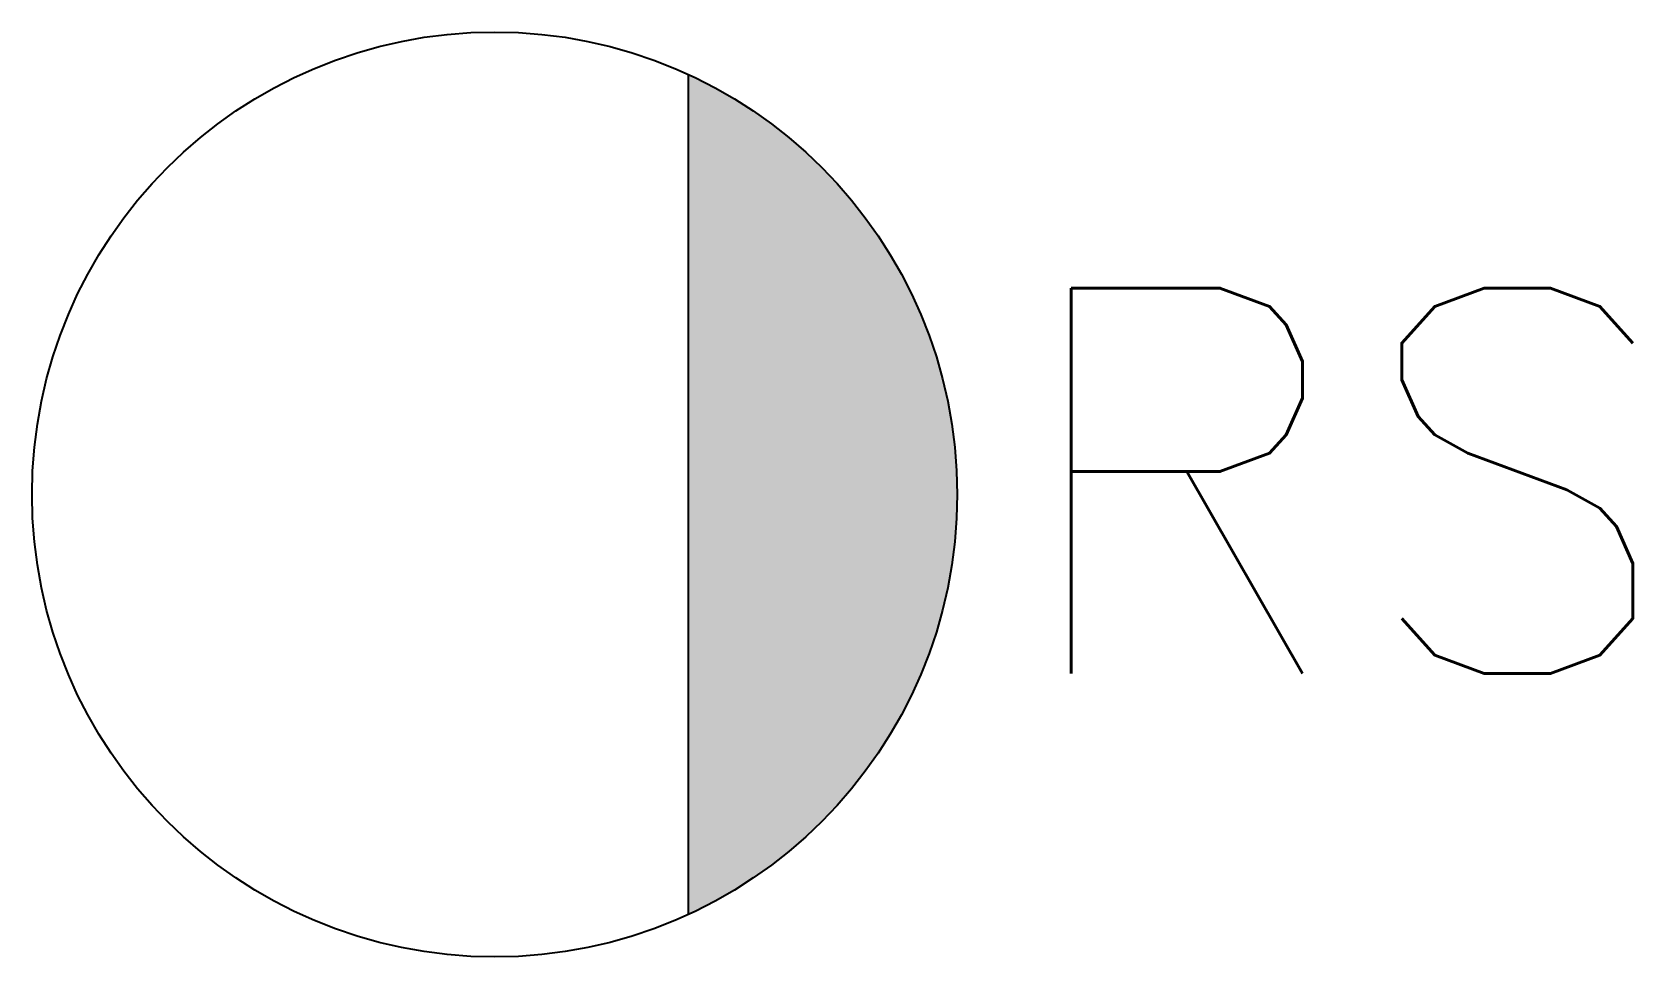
# Model space of a CAD drawing. Header units: millimetres. Extents: x -10193.953 to -10193.52, y -371.294 to -371.044.
import ezdxf

# ---------------------------------------------------------------- set-up
doc = ezdxf.new("R2010")
doc.units = ezdxf.units.MM
doc.header["$LTSCALE"] = 10
doc.layers.add('Tub_esgoto_símbolos', color=2, linetype='Continuous')
doc.styles.add('r80', font='romans.shx')

msp = doc.modelspace()

# ---------------------------------------------------------------- hatches: boundary and pattern name
at = {"layer": 'Tub_esgoto_símbolos'}
msp.add_hatch(color=1, dxfattribs=at).paths.add_polyline_path([(-10193.70308, -371.16918, 0.292442), (-10193.77566, -371.05571), (-10193.77566, -371.28266, 0.292442)])

# ---------------------------------------------------------------- linework, layer by layer
msp.add_line((-10193.77566, -371.28266), (-10193.77566, -371.05571), dxfattribs=at)
msp.add_circle((-10193.82808, -371.16918), 0.125, dxfattribs=at)

# ---------------------------------------------------------------- texts
at = {"layer": 'Tub_esgoto_símbolos', "color": 1, "style": 'r80'}
msp.add_text('RS', height=0.104167, dxfattribs=at).set_placement((-10193.69013, -371.21755))

doc.saveas('drawing.dxf')
